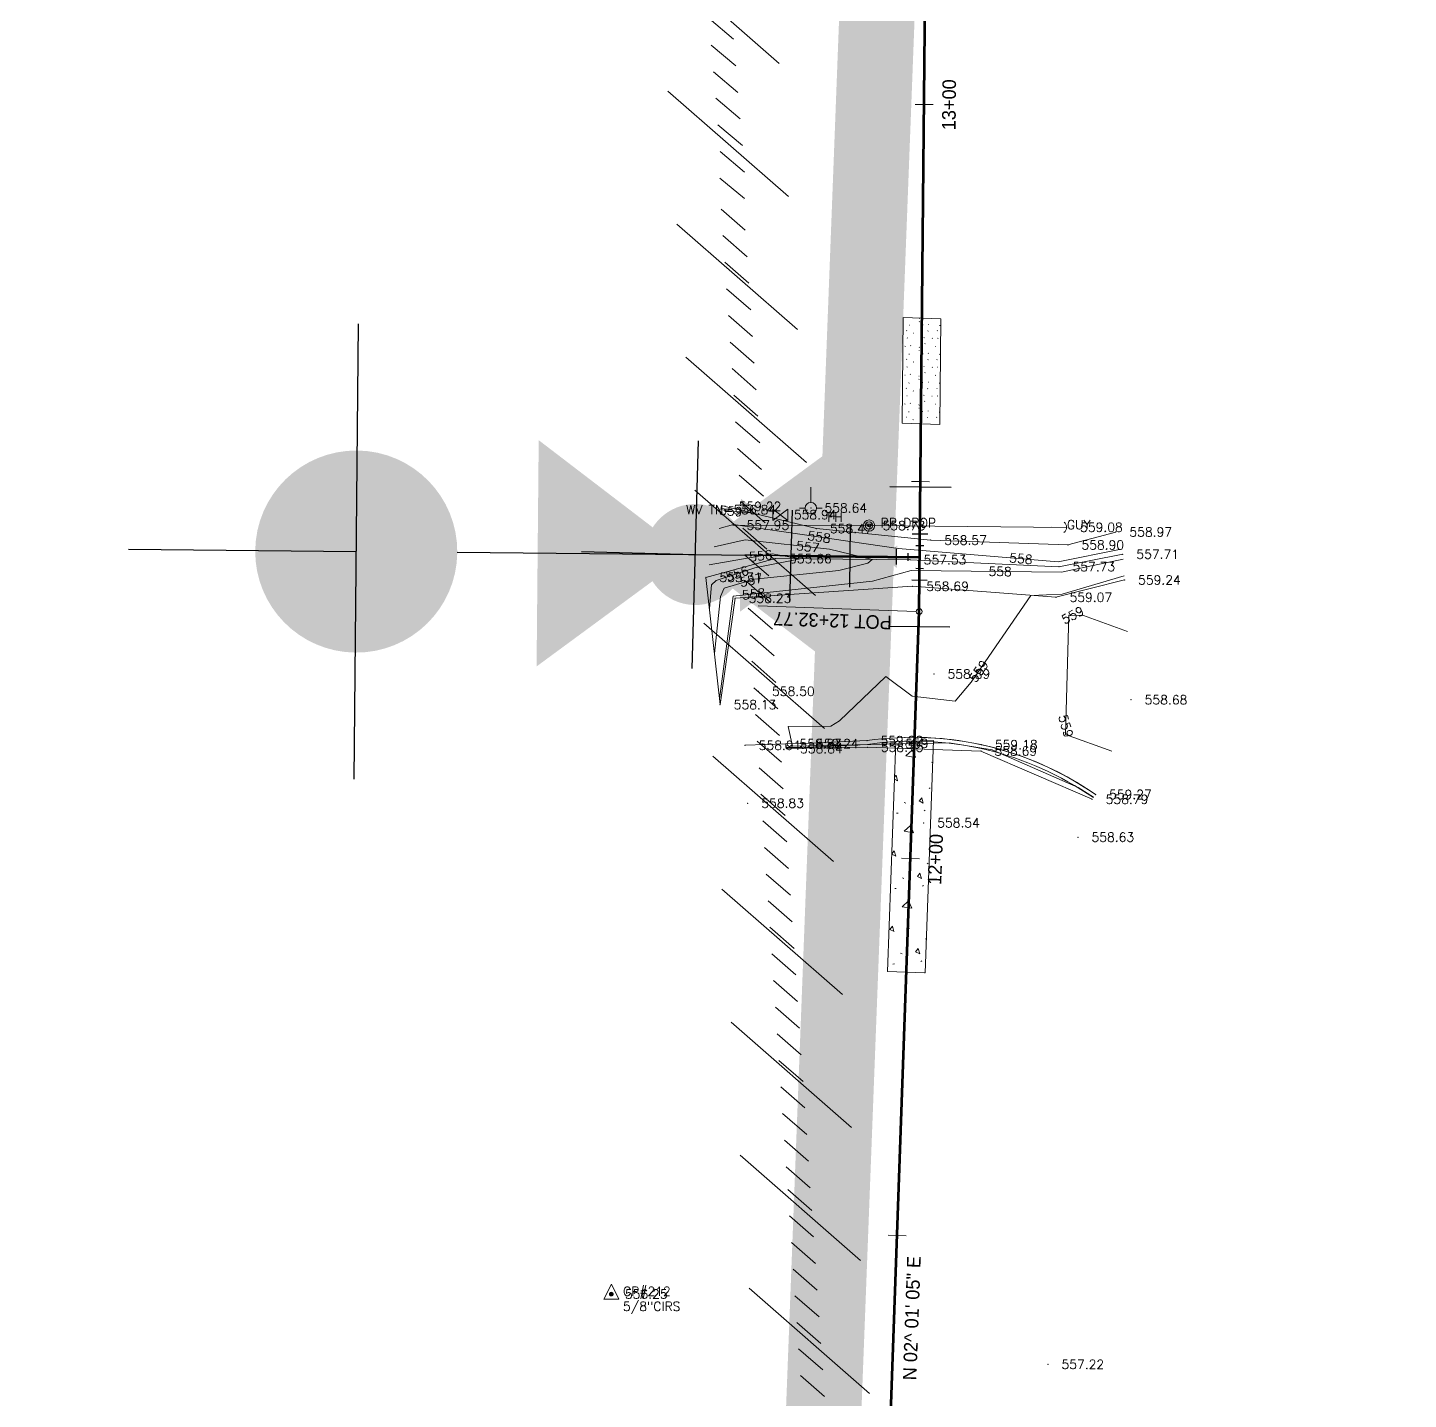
# Model space of a CAD drawing. Extents: x 2536931 to 2538613, y 7112513 to 7131087.
# Drawn here: x 2538101.3 to 2538284.4, y 7121627.3 to 7121809.2 of the extents above; entities that cross this region are included whole.
import ezdxf
from ezdxf.enums import TextEntityAlignment as Align

# ---------------------------------------------------------------- set-up
doc = ezdxf.new("R2010")
doc.units = 0
doc.header["$MEASUREMENT"] = 0
doc.linetypes.add('DGN Style 4', pattern=[1.5247442917175293, 0.7623721458587647, -0.3811860729293823, 0, -0.3811860729293823])
for name, color, linetype, lineweight in [('C-FIRE-HYDT-100SCALE', 7, 'Continuous', 30), ('C-FIRE-HYDT-200SCALE', 3, 'Continuous', 30), ('C-FIRE-HYDT-20SCALE', 30, 'Continuous', 30), ('C-FIRE-HYDT-40SCALE', 1, 'Continuous', 30), ('C-WATR-INST-100SCALE', 7, 'Continuous', 30), ('C-WATR-INST-200SCALE', 3, 'Continuous', 30), ('C-WATR-INST-20SCALE', 30, 'Continuous', 30), ('C-WATR-INST-40SCALE', 1, 'Continuous', 30), ('C-WATR-UGND', 4, 'Continuous', 53), ('C-WATR-UGND-ABANDON-100', 7, 'Continuous', 13), ('C-WATR-UGND-ABANDON-20', 7, 'Continuous', 13), ('CONCRETE REPAIR', 7, 'Continuous', 13), ('D_ALIGN_WL_20_SCALE', 7, 'Continuous', 30), ('D_ALIGN_WL_CENTERLINE', 7, 'DGN Style 4', 30), ('D_ALIGN_WL_POT_20_SCALE', 7, 'Continuous', 0), ('distance', 54, 'Continuous', 0), ('PT', 7, 'Continuous', 0), ('PTELEV', 5, 'Continuous', 0), ('V-CTRL', 2, 'Continuous', 0), ('V-CTRL-DESC', 54, 'Continuous', 0), ('V-POWR-LABL', 8, 'Continuous', 0), ('V-POWR-OVHD', 8, 'OVERHEAD_ELECTRIC', 0), ('V-POWR-POLE', 8, 'Continuous', 0), ('V-POWR-STRC', 8, 'Continuous', 0), ('V-PVMT-CONC', 8, 'Continuous', 0), ('V-ROAD-CURB-BACK', 8, 'Continuous', 0), ('V-ROAD-CURB-FACE', 54, 'Continuous', 0), ('V-TINN-BRKL', 100, 'Continuous', 0), ('V-TOPO-MINR', 8, 'Continuous', 0), ('V-WATR-LABL', 252, 'Continuous', 0), ('V-WATR-STRC', 252, 'WATER', 0)]:
    doc.layers.add(name, color=color, linetype=linetype, lineweight=lineweight)
doc.styles.add('L90', font='simplex.shx', dxfattribs={"height": 0.007499985})
doc.styles.add('PTXT', font='romans.shx')
doc.styles.add('ROMANS', font='romans.shx')
doc.styles.add('Style-BRIDGE', font='BRIDGE.shx')
doc.styles.add('Style-romans', font='romans.shx')
doc.linetypes.add('OVERHEAD_ELECTRIC', pattern='A,0.25,-0.08,["OHE",Style-romans,S=0.05,R=0,X=-0.065,Y=-0.025],-0.08', length=0.41)
doc.linetypes.add('WATER', pattern='A,0.7000000000000001,-0.07,["W",Style-romans,S=0.1,R=0,X=-0.051,Y=-0.051],-0.07', length=0.8400000000000001)

# ---------------------------------------------------------------- blocks, each defined once
blk = doc.blocks.new('CP')
blk.add_hatch(color=256).paths.add_polyline_path([(-0.0125, 1.530757942277972e-18, 1), (0.0125, -3.061515884555943e-18, 1)])
at = {"linetype": 'Continuous'}
for p, q in [((-0.04999999981373549, -0.03333333320915699), (0, 0.06666666641831398)), ((0, 0.06666666641831398), (0.04999999981373549, -0.03333333320915699)), ((0.04999999981373549, -0.03333333320915699), (-0.04999999981373549, -0.03333333320915699))]:
    blk.add_line(p, q, dxfattribs=at)
blk.add_circle((0, 0), 0.0125)
blk = doc.blocks.new('FH')
at = {"linetype": 'Continuous'}
for p, q in [((0, 0.03749999962747097), (0, 0.139512469060719)), ((-0.03750000009313226, 0), (-0.07500000018626451, 0)), ((0.03750000009313226, 0), (0.07500000018626451, 0))]:
    blk.add_line(p, q, dxfattribs=at)
blk.add_circle((0, 0), 0.0375, dxfattribs=at)
blk = doc.blocks.new('DG')
at = {"linetype": 'Continuous'}
blk.add_line((0, 0), (0, 0.09999999962747097), dxfattribs=at)
blk.add_arc((0, 0.04166666697710752), 0.0416666666666667, 216.8698976191636, 323.1301023808364, dxfattribs=at)
blk = doc.blocks.new('PP')
at = {"linetype": 'Continuous', "lineweight": 0}
for radius in [0.03750000000005172, 0.009302333985450635]:
    blk.add_circle((0, 0), radius, dxfattribs=at)
blk.add_circle((0, 0), 0.0242574245782209)
blk = doc.blocks.new('WTRVLV')
at = {"linetype": 'Continuous'}
for p, q in [((-0.04999999981373549, 0.03749999962747097), (-0.04999999981373549, -0.03749999962747097)), ((-0.04999999981373549, -0.03749999962747097), (0.04999999981373549, 0.03749999962747097)), ((0.04999999981373549, -0.03749999962747097), (-0.04999999981373549, 0.03749999962747097)), ((0.04999999981373549, 0.03749999962747097), (0.04999999981373549, -0.03749999962747097))]:
    blk.add_line(p, q, dxfattribs=at)
blk = doc.blocks.new('FHP40SC')
at = {"layer": 'C-FIRE-HYDT-40SCALE'}
h = blk.add_hatch(color=256, dxfattribs=at)
edge = h.paths.add_edge_path()
edge.add_arc((1.819618046283722e-05, 5.067160236649215e-05), 2.679330379298014, 0.0001726637961494825, 360.0001726637961)
for p, q in [((-1.862645149230957e-09, 6.039663467556238), (2.793967723846436e-09, -1.57160684466362e-09)), ((-6.039663473144174, -1.222360879182816e-09), (6.039663471281528, -1.455191522836685e-09))]:
    blk.add_line(p, q, dxfattribs=at)
blk = doc.blocks.new('FHP40SC_1')
at = {"layer": 'C-FIRE-HYDT-20SCALE'}
h = blk.add_hatch(color=256, dxfattribs=at)
edge = h.paths.add_edge_path()
edge.add_arc((1.819804310798645e-05, 5.067145684733987e-05), 2.679330379298014, 0.0001726637961494825, 360.0001726637961)
for p, q in [((-1.862645149230957e-09, 6.039663467381615), (3.725290298461914e-09, -1.80443748831749e-09)), ((-6.039663473144174, -1.33877620100975e-09), (6.039663473144174, -1.629814505577087e-09))]:
    blk.add_line(p, q, dxfattribs=at)
blk = doc.blocks.new('WVP40SC_1')
at = {"layer": 'C-WATR-INST-20SCALE', "extrusion": (0, 0, -1)}
blk.add_solid([(3.999999998137355, -3.000000000465661), (4, 2.999999999534339), (0, 2.328306436538696e-10)], dxfattribs=at)
at = {"layer": 'C-WATR-INST-20SCALE'}
blk.add_solid([(0, 2.328306436538696e-10), (4, -3.000000000698492), (4, 2.999999999534339)], dxfattribs=at)
blk = doc.blocks.new('TP20SC')
at = {"layer": 'C-WATR-INST-20SCALE'}
for p, q in [((-1.542857157997787, -0.5142857162863947), (-1.542857145890594, 0.5142857164610177)), ((-1.542857144027948, 1.746229827404022e-10), (0, -2.328306436538696e-10)), ((-0.5142857143655419, 1.542857152177021), (0.5142857199534774, 1.542857146530878)), ((-4.656612873077393e-09, 1.542857145890594), (0, -2.328306436538696e-10)), ((1.542857144959271, 4.074536263942719e-10), (0, -2.328306436538696e-10)), ((1.542857143096626, 0.5142857166938484), (1.54285713005811, -0.5142857170430943))]:
    blk.add_line(p, q, dxfattribs=at)
blk = doc.blocks.new('WVP40SC')
at = {"layer": 'C-WATR-INST-40SCALE', "extrusion": (0, 0, -1)}
blk.add_solid([(3.999999997206032, -2.999999999534339), (3.999999998137355, 3.000000000465661), (0, 0)], dxfattribs=at)
at = {"layer": 'C-WATR-INST-40SCALE'}
blk.add_solid([(0, 0), (4, -3), (3.999999998137355, 3)], dxfattribs=at)
blk = doc.blocks.new('TP20SC_1')
at = {"layer": 'C-WATR-INST-40SCALE'}
for p, q in [((-0.5142857125028968, 1.542857152177021), (0.5142857213504612, 1.542857146589085)), ((-3.725290298461914e-09, 1.542857145948801), (4.656612873077393e-10, -2.037268131971359e-10)), ((-1.542857157532126, -0.5142857162572909), (-1.542857145424932, 0.514285716577433)), ((-1.542857142630965, 1.746229827404022e-10), (4.656612873077393e-10, -2.037268131971359e-10)), ((1.542857144959271, 4.365574568510056e-10), (4.656612873077393e-10, -2.037268131971359e-10)), ((1.542857143096626, 0.5142857167229522), (1.542857130523771, -0.5142857169848867))]:
    blk.add_line(p, q, dxfattribs=at)
blk = doc.blocks.new('*U43')
at = {"layer": 'C-WATR-INST-200SCALE'}
for p, q in [((6.729864353488665, 9.234907546080649), (-1.40881955716759, 9.307300826534629)), ((2.660522398189642, 9.271104185841978), (2.495589021942578, -9.271232530474663)), ((-6.656915796804242, 4.151768044568598), (-6.729309506132267, -3.986963878385723)), ((6.564930977299809, -9.307429171167314), (-1.573752933356445, -9.235035889782012))]:
    blk.add_line(p, q, dxfattribs=at)
blk = doc.blocks.new('FHP40SC_2')
at = {"layer": 'C-FIRE-HYDT-200SCALE'}
h = blk.add_hatch(color=256, dxfattribs=at)
edge = h.paths.add_edge_path()
edge.add_arc((1.819699537009001e-05, 5.06722426507622e-05), 2.679330379298015, 0.0001726637961548984, 360.0001726637961)
for p, q in [((-1.164153218269348e-09, 6.039663468342042), (1.862645149230957e-09, -1.06228981167078e-09)), ((-6.039663471630774, -3.201421350240707e-10), (6.039663469418883, -2.91038304567337e-11))]:
    blk.add_line(p, q, dxfattribs=at)
blk = doc.blocks.new('WVP40SC_4')
at = {"layer": 'C-WATR-INST-200SCALE', "extrusion": (0, 0, -1)}
blk.add_solid([(3.999999997337, -2.999999999650754), (3.9999999992433, 2.999999999650754), (4.365574568510056e-11, -1.164153218269348e-10)], dxfattribs=at)
at = {"layer": 'C-WATR-INST-200SCALE'}
blk.add_solid([(-4.365574568510056e-11, -1.164153218269348e-10), (4.000000000145519, -2.999999999767169), (3.999999999374268, 2.999999999767169)], dxfattribs=at)
blk = doc.blocks.new('*U44')
at = {"layer": 'C-WATR-INST-200SCALE'}
blk.add_line((51.02336189779453, -17.31195489224046), (-8.620274994522333, -3.071526972576976), dxfattribs=at)
at = {"layer": 'C-FIRE-HYDT-200SCALE', "xscale": 5.000000000000001, "yscale": 5.000000000000001, "zscale": 5.000000000000001, "rotation": 76.57136199598206}
blk.add_blockref('FHP40SC_2', (-21.65044546406716, 0.03944574575871229), dxfattribs=at)
at = {"layer": 'C-WATR-INST-200SCALE', "xscale": 5, "yscale": 5, "zscale": 5.000000000000001, "rotation": 166.5915645900755}
blk.add_blockref('WVP40SC_4', (21.1986341602169, -10.18386060744524), dxfattribs=at)
blk = doc.blocks.new('*U42')
at = {"layer": 'C-WATR-INST-200SCALE'}
for name, p, rotation in [('*U44', (-3.222775993053801, 4.784330241382122), 12.87170734474856), ('*U43', (47.79694377584383, -0.7240028521046042), 359.9528765346479)]:
    blk.add_blockref(name, p, dxfattribs=dict(at, rotation=rotation))
blk = doc.blocks.new('FHP40SC_4')
at = {"layer": 'C-FIRE-HYDT-100SCALE'}
h = blk.add_hatch(color=256, dxfattribs=at)
edge = h.paths.add_edge_path()
edge.add_arc((1.81978102773428e-05, 5.067144229542464e-05), 2.679330379298015, 0.0001726637961491858, 360.0001726637961)
for p, q in [((-1.629814505577087e-09, 6.039663467352511), (3.026798367500305e-09, -1.789885573089123e-09)), ((-6.039663474308327, -1.469743438065052e-09), (6.039663472445682, -1.644366420805454e-09))]:
    blk.add_line(p, q, dxfattribs=at)
blk = doc.blocks.new('WVP40SC_7')
at = {"layer": 'C-WATR-INST-100SCALE', "extrusion": (0, 0, -1)}
blk.add_solid([(3.999999997671694, -2.999999999767169), (4.000000000465661, 3.000000000814907), (0, -2.328306436538696e-10)], dxfattribs=at)
at = {"layer": 'C-WATR-INST-100SCALE'}
blk.add_solid([(0, -2.328306436538696e-10), (3.999999998603016, -3.000000000116415), (3.999999999068677, 2.999999999883585)], dxfattribs=at)

msp = doc.modelspace()

# ---------------------------------------------------------------- hatches: boundary and pattern name
at = {"layer": 'CONCRETE REPAIR', "lineweight": 0}
h = msp.add_hatch(dxfattribs=at)
h.set_pattern_fill('CONCR3', color=256, style=0)
h.set_pattern_definition([(33.17322452750419, (2538216.574406648, 7121765.138094574), (-12.18454655582424, -7.58399506668166), [0.0518922200334501, -48.48023964422737]), (156.420149394012, (2538215.953273825, 7121765.947221182), (8.07252507938472, -3.872127101827201), [0.07091177617293196, -48.38467223457344]), (156.420149394012, (2538218.773681316, 7121764.809198323), (8.07252507938472, -3.872127101827201), [0.07086608850501064, -48.38471792224137]), (156.420149394012, (2538217.935591686, 7121764.159328881), (8.07252507938472, -3.872127101827201), [0.07082040666361639, -48.38476360408276]), (5.672844809665563, (2538218.125912875, 7121765.868429606), (-32.39832737003482, -3.643185477580428), [0.06514907904184065, -36.55963228388919]), (156.420149394012, (2538216.109027646, 7121764.241562814), (8.07252507938472, -3.872127101827201), [0.07086608850501064, -48.38471792224137]), (156.420149394012, (2538217.63446176, 7121763.067714864), (8.07252507938472, -3.872127101827201), [0.07080008827678114, -48.38478392246959]), (33.17322452750419, (2538215.419555071, 7121762.957892525), (-12.18454655582424, -7.58399506668166), [0.0518506026965936, -48.48028126156423]), (33.17322452750419, (2538215.422433412, 7121766.374680912), (-12.18454655582424, -7.58399506668166), [0.05191993836668145, -48.48021192589414]), (33.17322452750419, (2538216.188522246, 7121763.436050235), (-12.18454655582424, -7.58399506668166), [0.0518506026965936, -48.48028126156423]), (33.17322452750419, (2538217.801839746, 7121765.158151478), (-12.18454655582424, -7.58399506668166), [0.0518922200334501, -48.48023964422737]), (33.17322452750419, (2538217.157470349, 7121764.140080296), (-12.18454655582424, -7.58399506668166), [0.05187834326575975, -48.48025352099506]), (33.17322452750419, (2538218.301443371, 7121763.168643457), (-12.18454655582424, -7.58399506668166), [0.0518506026965936, -48.48028126156423]), (33.17322452750419, (2538216.657064016, 7121765.987690587), (-12.18454655582424, -7.58399506668166), [0.05191993836668145, -48.48021192589414])])
h.paths.add_polyline_path([(2538217.381654285, 7121770.729459312), (2538217.245582479, 7121756.726690145), (2538222.244270831, 7121756.567419015), (2538222.380342638, 7121770.570188181)])
at = {"layer": 'CONCRETE REPAIR', "linetype": 'Continuous', "lineweight": 0}
h = msp.add_hatch(dxfattribs=at)
h.set_pattern_fill('CONCR2', style=0)
h.set_pattern_definition([(152.8183682644156, (2538254.079644108, 7121738.415249585), (18.13249967266595, -10.43590953730287), [0.6155599584930781, -91.24487212770222]), (51.69726922590113, (2538253.532064827, 7121738.696445234), (-47.36072299014612, -58.88599467966169), [0.5530492494665268, -137.0635884912605]), (-74.33961645247165, (2538253.874853841, 7121739.13044888), (-0.2387616245272041, -9.997149237990454), [0.7439415867128298, -30.63158929425395]), (170.8847193536917, (2538256.437476225, 7121741.500333087), (64.06065291564884, -11.53281028558391), [1.280899122686873, -72.90219892531864]), (42.68312356436927, (2538255.17275282, 7121741.703254922), (-9.424392273123784, -9.777769088334246), [1.145481644332329, -113.9124993177135]), (-66.69349181238306, (2538256.014812774, 7121742.479826381), (8.946869024069375, -10.21652938764666), [1.044811367710422, -20.96482147935225]), (150.0780161139228, (2538251.038982497, 7121736.151703633), (8.946869024069375, -10.21652938764666), [1.280946622619382, -19.64023289121301]), (22.15721886337217, (2538249.928779117, 7121736.790665842), (-27.79565357031694, -9.339008789021829), [1.131261174213902, -48.97461125170539]), (-86.59332724557706, (2538250.976499424, 7121737.21732027), (6.79801440332454, -100.1908725295608), [1.045274116904012, -109.3378040158537]), (31.77672133245949, (2538251.998067486, 7121741.902693834), (-28.03441519484415, -19.33615802701229), [0.1601003591501281, -54.70882027505316]), (155.1065144378283, (2538250.126730148, 7121744.434345903), (27.31813032126254, -10.65528968695908), [0.218908656749796, -49.8869637691695]), (155.1065144378283, (2538258.766053881, 7121740.763775613), (27.31813032126254, -10.65528968695908), [0.218680274601986, -49.88719215131731]), (155.1065144378283, (2538256.143552135, 7121738.805582657), (27.31813032126254, -10.65528968695908), [0.218908656749796, -49.8869637691695]), (4.843185596955423, (2538254.180794422, 7121744.095453795), (9.18563064859658, -0.2193801496562083), [0.2009853850408034, -92.22408592274884]), (155.1065144378283, (2538250.511460188, 7121739.16215705), (27.31813032126254, -10.65528968695908), [0.218680274601986, -49.88719215131731]), (155.1065144378283, (2538255.152997484, 7121735.454027852), (27.31813032126254, -10.65528968695908), [0.218807135395535, -49.88706529052376]), (152.8183682644156, (2538257.484389492, 7121735.442609902), (18.13249967266595, -10.43590953730287), [0.6156681330067361, -91.24476395318857]), (51.69726922590113, (2538256.936713982, 7121735.723854967), (-47.36072299014612, -58.88599467966169), [0.5532699658746363, -137.0633677748524]), (-74.33961645247165, (2538257.2796398, 7121736.158031819), (-0.2387616245272041, -9.997149237990454), [0.7441444448872616, -30.63138643607952]), (152.8183682644156, (2538252.63080826, 7121744.219246808), (18.13249967266595, -10.43590953730287), [0.6155599584930781, -91.24487212770222]), (51.69726922590113, (2538252.083228979, 7121744.500442456), (-47.36072299014612, -58.88599467966169), [0.5530492494665264, -137.0635884912605]), (-74.33961645247165, (2538252.426017992, 7121744.934446102), (-0.2387616245272041, -9.997149237990454), [0.7439415867128306, -30.63158929425395]), (31.77672133245949, (2538258.25102407, 7121737.397112793), (-28.03441519484415, -19.33615802701229), [0.1601003591501281, -54.70882027505316]), (32.85605341462265, (2538257.853545099, 7121744.418104583), (-28.03441519484415, -19.33615802701229), [0.1602390791910638, -88.73932242703911])])
h.paths.add_polyline_path([(2538220.316265653, 7121683.840257814), (2538220.209298789, 7121683.859644488), (2538215.320218113, 7121684.040491128), (2538216.394393195, 7121714.525099752), (2538221.40249157, 7121714.666863738)])

# ---------------------------------------------------------------- linework, layer by layer
at = {"layer": 'C-WATR-UGND'}
for p, q in [((2538219.503026804, 7121731.753817371), (2538224.419569379, 7122237.701466552)), ((2538202.530706169, 7121739.146671323), (2538219.573257579, 7121738.981069976)), ((2538213.425363729, 7121559.272456246), (2538219.503026804, 7121731.753817371))]:
    msp.add_line(p, q, dxfattribs=at)
at = {"layer": 'C-WATR-UGND-ABANDON-100'}
for p, q in [((2538184.973056819, 7121818.385181503), (2538200.954726335, 7121804.435764323)), ((2538186.170572993, 7121800.74811953), (2538202.152242506, 7121786.798702355)), ((2538187.36808917, 7121783.111057554), (2538203.349758684, 7121769.161640381)), ((2538188.565605345, 7121765.473995583), (2538204.547274859, 7121751.524578413)), ((2538189.763121519, 7121747.836933614), (2538205.744791035, 7121733.887516435)), ((2538190.960637694, 7121730.199871639), (2538206.942307211, 7121716.250454459)), ((2538192.158153869, 7121712.562809671), (2538208.139823385, 7121698.613392494)), ((2538193.355670041, 7121694.925747699), (2538209.337339558, 7121680.976330519)), ((2538194.553186217, 7121677.288685721), (2538210.534855729, 7121663.339268553)), ((2538195.750702391, 7121659.651623752), (2538211.732371907, 7121645.702206578)), ((2538196.948218567, 7121642.014561782), (2538212.929888082, 7121628.065144606))]:
    msp.add_line(p, q, dxfattribs=at)
at = {"layer": 'C-WATR-UGND-ABANDON-20', "linetype": 'Continuous'}
for p, q in [((2538191.641953315, 7121810.375828329), (2538194.880734781, 7121807.635336654)), ((2538195.174354856, 7121804.112016168), (2538191.935573391, 7121806.852507843)), ((2538195.467974932, 7121800.588695682), (2538192.229193466, 7121803.329187356)), ((2538195.761595007, 7121797.065375196), (2538192.522813541, 7121799.805866871)), ((2538196.055215083, 7121793.542054709), (2538192.816433617, 7121796.282546385)), ((2538196.348835158, 7121790.018734223), (2538193.110053692, 7121792.759225897)), ((2538196.358201023, 7121786.513309917), (2538193.079056655, 7121789.205374593)), ((2538193.245444391, 7121785.120833264), (2538196.441778293, 7121782.330949828)), ((2538196.165377528, 7121786.325563544), (2538196.165377524, 7121786.32556355)), ((2538193.484947625, 7121781.593420869), (2538196.681281528, 7121778.803537433)), ((2538193.72445086, 7121778.066008475), (2538196.920784764, 7121775.276125038)), ((2538193.963954096, 7121774.538596079), (2538197.160287998, 7121771.748712644)), ((2538194.203457331, 7121771.011183685), (2538197.399791233, 7121768.221300249)), ((2538194.442960565, 7121767.48377129), (2538197.639294468, 7121764.693887854)), ((2538194.682463801, 7121763.956358895), (2538197.878797704, 7121761.166475458)), ((2538194.921967036, 7121760.4289465), (2538198.118300939, 7121757.639063065)), ((2538195.161470271, 7121756.901534106), (2538198.357804174, 7121754.11165067)), ((2538195.400973507, 7121753.37412171), (2538198.597307408, 7121750.584238276)), ((2538195.64047674, 7121749.846709317), (2538198.836810644, 7121747.056825881)), ((2538195.879979976, 7121746.319296921), (2538199.076313878, 7121743.529413486)), ((2538196.119483211, 7121742.791884527), (2538199.315817114, 7121740.002001091)), ((2538196.358986446, 7121739.264472132), (2538199.555320349, 7121736.474588697)), ((2538196.598489681, 7121735.737059737), (2538199.794823584, 7121732.947176301)), ((2538196.837992916, 7121732.209647343), (2538200.034326818, 7121729.419763908)), ((2538197.077496151, 7121728.682234948), (2538200.273830053, 7121725.892351512)), ((2538197.316999386, 7121725.154822553), (2538200.513333288, 7121722.364939118)), ((2538197.556502621, 7121721.627410159), (2538200.752836524, 7121718.837526724)), ((2538197.796005856, 7121718.099997764), (2538200.992339758, 7121715.310114329)), ((2538198.035509091, 7121714.572585369), (2538201.231842993, 7121711.782701934)), ((2538198.275012325, 7121711.045172974), (2538201.471346228, 7121708.255289539)), ((2538198.51451556, 7121707.51776058), (2538201.710849463, 7121704.727877145)), ((2538198.754018796, 7121703.990348184), (2538201.950352699, 7121701.200464751)), ((2538198.99352203, 7121700.46293579), (2538202.189855933, 7121697.673052357)), ((2538199.233025265, 7121696.935523396), (2538202.429359169, 7121694.145639962)), ((2538199.4725285, 7121693.408111002), (2538202.668862404, 7121690.618227566)), ((2538199.712031735, 7121689.880698608), (2538202.908365638, 7121687.090815173)), ((2538199.95153497, 7121686.353286214), (2538203.147868873, 7121683.563402778)), ((2538200.191038205, 7121682.825873818), (2538203.387372107, 7121680.035990384)), ((2538200.43054144, 7121679.298461424), (2538203.626875343, 7121676.508577989)), ((2538200.670044675, 7121675.77104903), (2538203.866378578, 7121672.981165595)), ((2538200.90954791, 7121672.243636634), (2538204.105881813, 7121669.453753199)), ((2538201.149051145, 7121668.71622424), (2538204.345385048, 7121665.926340805)), ((2538201.38855438, 7121665.188811847), (2538204.584888283, 7121662.398928411)), ((2538201.628057614, 7121661.661399452), (2538204.824391518, 7121658.871516017)), ((2538201.86756085, 7121658.133987057), (2538205.063894753, 7121655.344103622)), ((2538202.070814197, 7121655.140464333), (2538205.2671481, 7121652.350580896)), ((2538202.310317433, 7121651.613051937), (2538205.506651336, 7121648.823168502)), ((2538202.549820667, 7121648.085639544), (2538205.74615457, 7121645.295756108)), ((2538202.789323902, 7121644.558227149), (2538205.985657805, 7121641.768343713)), ((2538203.028827137, 7121641.030814755), (2538206.225161039, 7121638.240931319)), ((2538203.268330372, 7121637.503402361), (2538206.464664275, 7121634.713518926)), ((2538203.507833607, 7121633.975989966), (2538206.70416751, 7121631.186106531)), ((2538203.747336842, 7121630.448577571), (2538206.943670745, 7121627.658694137))]:
    msp.add_line(p, q, dxfattribs=at)
at = {"layer": 'CONCRETE REPAIR', "flags": 128}
for points in [[(2538217.245582479, 7121756.726690145), (2538222.244270831, 7121756.567419015), (2538222.380342638, 7121770.570188181), (2538217.381654285, 7121770.729459312)], [(2538220.316265653, 7121683.840257814), (2538220.209298789, 7121683.859644488), (2538215.320218113, 7121684.040491128), (2538216.394393195, 7121714.525099752), (2538221.40249157, 7121714.666863738)]]:
    msp.add_lwpolyline(points, close=True, dxfattribs=at)
at = {"layer": 'CONCRETE REPAIR', "lineweight": 0, "flags": 128}
msp.add_lwpolyline([(2538217.381654285, 7121770.729459312), (2538217.245582479, 7121756.726690145), (2538222.244270831, 7121756.567419015), (2538222.380342638, 7121770.570188181)], close=True, dxfattribs=at)
at = {"layer": 'D_ALIGN_WL_20_SCALE', "color": 30, "lineweight": 13}
for p, q in [((2538220.156279611, 7121798.978237285), (2538218.956336265, 7121798.989897726)), ((2538220.156279611, 7121798.978237285), (2538221.356222957, 7121798.966576844)), ((2538219.670427914, 7121748.98059786), (2538218.470484567, 7121748.992258301)), ((2538219.670427914, 7121748.98059786), (2538220.87037126, 7121748.968937419)), ((2538218.34895366, 7121699.001737721), (2538217.149697939, 7121699.04399546)), ((2538218.34895366, 7121699.001737721), (2538219.54820938, 7121698.959479983)), ((2538216.588214559, 7121649.032749359), (2538215.388958838, 7121649.075007097)), ((2538216.588214559, 7121649.032749359), (2538217.78747028, 7121648.990491621))]:
    msp.add_line(p, q, dxfattribs=at)
at = {"layer": 'D_ALIGN_WL_CENTERLINE', "color": 30, "lineweight": 13}
for p, q in [((2538219.5030268, 7121731.7538174), (2538224.4195694, 7122237.7014666)), ((2538213.4253637, 7121559.2724562), (2538219.5030268, 7121731.7538174))]:
    msp.add_line(p, q, dxfattribs=at)
at = {"layer": 'D_ALIGN_WL_POT_20_SCALE', "color": 30, "lineweight": 13}
msp.add_line((2538219.103274893, 7121731.767903313), (2538198.163661501, 7121732.505744867), dxfattribs=at)
msp.add_circle((2538219.5030268, 7121731.7538174), 0.4, dxfattribs=at)
at = {"layer": 'distance', "color": 7, "linetype": 'Continuous', "lineweight": 0, "const_width": 10}
msp.add_lwpolyline([(2538201.576477266, 7121487.977752408), (2538232.633022452, 7122301.230520007), (2538462.451899583, 7122316.75061875)], dxfattribs=at)
at = {"layer": 'PT'}
for p in [(2538193.762, 7121745.684, 559.2199999997392), (2538201.084, 7121744.589, 558.9389999997802), (2538205.137, 7121745.473, 558.6409999998286), (2538194.813, 7121743.206, 557.9520000000484), (2538205.866, 7121742.755, 558.464999999851), (2538212.85, 7121743.151, 558.780999999959), (2538239.039, 7121742.917, 559.0779999997467), (2538221.024, 7121741.218, 558.5679999999702), (2538245.576, 7121742.295, 558.972000000067), (2538200.447, 7121738.775, 555.6589999999851), (2538239.218, 7121740.587, 558.902999999933), (2538246.499, 7121739.35, 557.710999999661), (2538218.302, 7121738.616, 557.5259999996051), (2538238.031, 7121737.701, 557.7299999999814), (2538191.214, 7121736.27, 555.311999999918), (2538246.727, 7121735.94, 559.2379999998957), (2538195.092, 7121733.518, 558.2299999999814), (2538218.637, 7121735.099, 558.686999999918), (2538237.634, 7121733.64, 559.0659999996424), (2538221.465, 7121723.469, 558.8899999996647), (2538221.465, 7121723.469, 558.8899999996647), (2538221.465, 7121723.469, 558.8899999996647), (2538198.187, 7121721.173, 558.5019999998622), (2538193.108, 7121719.405, 558.1299999998882), (2538247.598, 7121720.049, 558.6850000000559), (2538196.421, 7121714.014, 558.9129999997094), (2538201.818, 7121714.208, 558.8299999996088), (2538201.904, 7121713.571, 558.8389999996871), (2538204.019, 7121714.243, 559.2399999997579), (2538212.583, 7121714.638, 559.222000000067), (2538212.618, 7121713.765, 558.7509999996983), (2538227.679, 7121713.26, 558.6899999999441), (2538227.745, 7121714.093, 559.1769999996759), (2538196.765, 7121706.338, 558.8270000000484), (2538242.429, 7121706.859, 558.7889999998733), (2538242.881, 7121707.49, 559.2659999998286), (2538220.089, 7121703.733, 558.5379999997094), (2538240.55, 7121701.833, 558.6310000000522), (2538178.69, 7121641.25, 556.25), (2538236.571, 7121631.935, 557.214999999851)]:
    msp.add_point(p, dxfattribs=at)
at = {"layer": 'V-POWR-OVHD', "flags": 128}
msp.add_lwpolyline([(2538194.813, 7121743.206), (2538212.85, 7121743.151)], dxfattribs=at)
at = {"layer": 'V-POWR-STRC', "flags": 128}
msp.add_lwpolyline([(2538239.038999995, 7121742.916999999), (2538212.85, 7121743.151)], dxfattribs=at)
at = {"layer": 'V-PVMT-CONC', "flags": 128}
msp.add_lwpolyline([(2538196.421, 7121714.014), (2538201.818, 7121714.208)], dxfattribs=at)
at = {"layer": 'V-ROAD-CURB-BACK', "flags": 128}
msp.add_lwpolyline([(2538201.818, 7121714.208), (2538204.019, 7121714.243), (2538212.583, 7121714.638, -0.1899496405619286), (2538242.881, 7121707.49)], format="xyb", dxfattribs=at)
at = {"layer": 'V-ROAD-CURB-FACE', "flags": 128}
msp.add_lwpolyline([(2538242.595750495, 7121707.079350856, 0.1901000551554087), (2538212.630515453, 7121714.139660013), (2538204.034497075, 7121713.743183219), (2538201.825949926, 7121713.708063205), (2538201.818, 7121714.208)], format="xyb", dxfattribs=at)
at = {"layer": 'V-TINN-BRKL', "extrusion": (-0.01828096254412499, 0.1627816437733199, 0.9864927485080245), "elevation": 1113435.16929887, "flags": 128}
msp.add_lwpolyline([(-3317135.273538503, -6702103.21834694), (-3317135.273538503, -6702120.421735706)], dxfattribs=at)
at = {"layer": 'V-TINN-BRKL', "extrusion": (0.01535725501563375, 0.0005520302896114412, 0.999881918018795), "elevation": 43469.97856918971, "flags": 128}
msp.add_lwpolyline([(2537888.509063302, 7121691.102378184), (2537893.906701488, 7121691.296378214)], dxfattribs=at)
at = {"layer": 'V-TINN-BRKL', "extrusion": (-0.001873159974196433, 0.01387445236701311, 0.9999019906186939), "elevation": 94614.2017278836, "flags": 128}
msp.add_lwpolyline([(2538198.411087231, 7121086.926895656), (2538198.497103941, 7121086.289834335)], dxfattribs=at)
at = {"layer": 'V-TINN-BRKL'}
for points in [[(2538193.762, 7121745.684, 559.2199999997392), (2538205.866, 7121742.755, 558.464999999851), (2538221.024, 7121741.218, 558.5679999999702), (2538239.218, 7121740.587, 558.902999999933), (2538245.576, 7121742.295, 558.972000000067)], [(2538246.499, 7121739.35, 557.710999999661), (2538238.031, 7121737.701, 557.7299999999814), (2538218.302, 7121738.616, 557.5259999996051), (2538200.447, 7121738.775, 555.6589999999851), (2538191.214, 7121736.27, 555.311999999918)], [(2538246.727, 7121735.94, 559.2379999998957), (2538237.634, 7121733.64, 559.0659999996424), (2538218.637, 7121735.099, 558.686999999918), (2538195.092, 7121733.518, 558.2299999999814), (2538193.108, 7121719.405, 558.1299999998882)], [(2538201.818, 7121714.208, 558.8299999996088), (2538204.019, 7121714.243, 559.2399999997579), (2538212.583, 7121714.638, 559.222000000067), (2538213.591076378, 7121714.771600285, 559.219000000041), (2538214.602063726, 7121714.881015106, 559.2160000000149), (2538215.615381878, 7121714.966181676, 559.2129999999888), (2538216.63044933, 7121715.02705112, 559.2099999999627), (2538217.646683574, 7121715.063588508, 559.2069999999367), (2538218.663501434, 7121715.075772873, 559.2039999999106), (2538219.6803194, 7121715.063597222, 559.2009999998845), (2538220.696553957, 7121715.027068543, 559.1979999998584), (2538221.71162193, 7121714.966207798, 559.1949999998324), (2538222.724940812, 7121714.881049912, 559.1919999998063), (2538223.735929098, 7121714.771643755, 559.1889999997802), (2538224.744006621, 7121714.63805211, 559.1859999997541), (2538225.748594886, 7121714.480351639, 559.182999999728), (2538226.749117399, 7121714.298632842, 559.179999999702), (2538227.745, 7121714.093, 559.1769999996759), (2538228.824100353, 7121713.841872173, 559.1829333333299), (2538229.896279228, 7121713.562667559, 559.1888666665182), (2538230.960806237, 7121713.255576356, 559.1947999997064), (2538232.0169562, 7121712.920807761, 559.2007333333604), (2538233.06400965, 7121712.558589826, 559.2066666665487), (2538234.101253311, 7121712.1691693, 559.212599999737), (2538235.127980592, 7121711.752811464, 559.2185333329253), (2538236.143492068, 7121711.309799952, 559.2244666665792), (2538237.147095949, 7121710.840436547, 559.2303999997675), (2538238.138108565, 7121710.345040993, 559.2363333329558), (2538239.115854815, 7121709.823950762, 559.2422666666098), (2538240.079668639, 7121709.27752083, 559.2481999997981), (2538241.028893468, 7121708.706123438, 559.254133333452), (2538241.962882672, 7121708.110147831, 559.2600666666403), (2538242.881, 7121707.49, 559.2659999998286)], [(2538201.904, 7121713.571, 558.8389999996871), (2538212.618, 7121713.765, 558.7509999996983), (2538227.679, 7121713.26, 558.6899999999441), (2538242.429, 7121706.859, 558.7889999998733)]]:
    msp.add_polyline3d(points, dxfattribs=at)
at = {"layer": 'V-TOPO-MINR', "flags": 128}
for points, elevation in [([(2538193.6185609, 7121745.154040942), (2538197.288993378, 7121744.830516556)], 559), ([(2538192.966564995, 7121742.745136132), (2538194.88622994, 7121743.301193764), (2538216.710792504, 7121740.111371634), (2538237.935803059, 7121738.360827187), (2538246.287463917, 7121740.024944482)], 558), ([(2538192.314569089, 7121740.336231322), (2538196.408658501, 7121741.281793351), (2538207.601349886, 7121740.017271398), (2538213.271614354, 7121738.660795932), (2538212.705883475, 7121738.160462208), (2538208.855012554, 7121737.210815474), (2538197.653901984, 7121736.033017502), (2538193.639852375, 7121734.870050659), (2538193.169714197, 7121733.751451444), (2538192.348518097, 7121726.167757276)], 557), ([(2538191.662573183, 7121737.927326513), (2538199.995352077, 7121739.418427277), (2538203.708143546, 7121738.745959292), (2538197.728114997, 7121737.546137109), (2538192.567494079, 7121735.872518923), (2538191.948170722, 7121735.298152261), (2538191.67641022, 7121732.152498228)], 556), ([(2538193.020625975, 7121720.183016325), (2538194.834284461, 7121733.793374881), (2538213.301206288, 7121735.781466565), (2538218.438770026, 7121737.180118865), (2538238.377323801, 7121736.985737905), (2538246.542151277, 7121738.704623439)], 558), ([(2538242.628941299, 7121707.138121589), (2538240.58654355, 7121708.404723847), (2538229.186573755, 7121713.410129977), (2538223.456345433, 7121714.337070893), (2538202.722992711, 7121713.912626888), (2538202.122414634, 7121716.496658538), (2538207.783124415, 7121716.548636725), (2538208.939789154, 7121717.24876473), (2538215.095127103, 7121723.128358881), (2538218.551924366, 7121720.534491883), (2538224.265572015, 7121719.847997061), (2538226.393652824, 7121722.390178134), (2538234.325815303, 7121733.894073879), (2538238.474789074, 7121734.053544508), (2538246.691463654, 7121736.471486572)], 559), ([(2538245.040590361, 7121713.239903613), (2538238.917878178, 7121715.450038047), (2538239.360047244, 7121731.285653545), (2538241.281662127, 7121731.22258983), (2538247.101860759, 7121729.100835443)], 559)]:
    msp.add_lwpolyline(points, dxfattribs=dict(at, elevation=elevation))

# ---------------------------------------------------------------- block references
at = {"layer": 'C-FIRE-HYDT-100SCALE', "xscale": 2.500000000000001, "yscale": 2.500000000000001, "zscale": 2.500000000000001, "rotation": 88.48147940024236}
msp.add_blockref('FHP40SC_4', (2538189.820485491, 7121739.314779909), dxfattribs=at)
at = {"layer": 'C-FIRE-HYDT-20SCALE', "xscale": 0.5000000000000002, "yscale": 0.5000000000000002, "zscale": 0.5000000000000002, "rotation": 88.48147940024236}
msp.add_blockref('FHP40SC_1', (2538202.530731254, 7121739.146661556), dxfattribs=at)
at = {"layer": 'C-FIRE-HYDT-40SCALE', "rotation": 88.48147940024236}
msp.add_blockref('FHP40SC', (2538202.53075634, 7121739.14665179), dxfattribs=at)
at = {"layer": 'C-WATR-INST-100SCALE', "xscale": 2.5, "yscale": 2.5, "zscale": 2.5, "rotation": 359.4432462267879}
msp.add_blockref('WVP40SC_7', (2538205.794192055, 7121739.114967944), dxfattribs=at)
at = {"layer": 'C-WATR-INST-200SCALE'}
msp.add_blockref('*U42', (2538169.198259017, 7121739.707257346), dxfattribs=at)
at = {"layer": 'C-WATR-INST-20SCALE', "xscale": 0.4999999999999999, "yscale": 0.4999999999999999, "zscale": 0.4999999999999999, "rotation": 359.4432462267879}
msp.add_blockref('WVP40SC_1', (2538214.573493637, 7121739.029655146), dxfattribs=at)
at = {"layer": 'C-WATR-INST-20SCALE', "rotation": 89.44298995596925}
msp.add_blockref('TP20SC', (2538219.573257579, 7121738.981069976), dxfattribs=at)
at = {"layer": 'C-WATR-INST-40SCALE', "rotation": 359.4432462036571}
msp.add_blockref('WVP40SC', (2538211.05196933, 7121739.063875532), dxfattribs=at)
at = {"layer": 'C-WATR-INST-40SCALE', "xscale": 1.99999999899044, "yscale": 1.99999999899044, "zscale": 1.99999999899044, "rotation": 89.44298995596925}
msp.add_blockref('TP20SC_1', (2538219.573257578, 7121738.981069976), dxfattribs=at)
at = {"layer": 'V-CTRL', "xscale": 20, "yscale": 20, "zscale": 20}
msp.add_blockref('CP', (2538178.69, 7121641.25), dxfattribs=at)
at = {"layer": 'V-POWR-POLE', "xscale": 20, "yscale": 20, "zscale": 20}
msp.add_blockref('PP', (2538212.85, 7121743.151), dxfattribs=at)
at = {"layer": 'V-POWR-STRC', "xscale": 20, "yscale": 20, "zscale": 20, "rotation": 89.48807302336851}
msp.add_blockref('DG', (2538239.039000001, 7121742.916999999), dxfattribs=at)
at = {"layer": 'V-WATR-STRC', "xscale": 20, "yscale": 20, "zscale": 20}
for name, p in [('FH', (2538205.137, 7121745.473)), ('WTRVLV', (2538201.084, 7121744.589))]:
    msp.add_blockref(name, p, dxfattribs=at)

# ---------------------------------------------------------------- texts
at = {"layer": 'D_ALIGN_WL_20_SCALE', "color": 30, "lineweight": 13, "char_height": 1.8, "attachment_point": 2, "line_spacing_factor": 0.7228915662650602, "style": 'L90'}
for s, insert, rotation in [('\\FBRIDGE.shx;13+00', (2538222.556166304, 7121798.954916405), 89.44324620370728), ('\\FBRIDGE.shx;12+00', (2538220.747465101, 7121698.917222246), 87.86361342181982), ('\\FBRIDGE.shx;N 02^  01\' 05" E', (2538217.623963581, 7121638.097796962), 87.98192437188146)]:
    msp.add_mtext(s, dxfattribs=dict(at, insert=insert, rotation=rotation))
at = {"layer": 'D_ALIGN_WL_POT_20_SCALE', "color": 30, "lineweight": 13, "style": 'Style-BRIDGE'}
msp.add_text('POT 12+32.77', height=1.8, rotation=177.9819243718815, dxfattribs=at).set_placement((2538207.976855253, 7121729.652299223), align=Align.TOP_CENTER)
at = {"layer": 'PTELEV', "style": 'PTXT'}
for s, p in [('559.22', (2538195.562000005, 7121745.083999999, 559.2199999997392)), ('558.94', (2538202.883999998, 7121743.989, 558.9389999997802)), ('558.64', (2538206.936999999, 7121744.873000003, 558.6409999998286)), ('557.95', (2538196.612999998, 7121742.605999999, 557.9520000000484)), ('558.47', (2538207.666000003, 7121742.155000001, 558.464999999851)), ('558.78', (2538214.649999999, 7121742.550999999, 558.780999999959)), ('559.08', (2538240.838999997, 7121742.316999994, 559.0779999997467)), ('558.97', (2538247.375999998, 7121741.694999992, 558.972000000067)), ('558.57', (2538222.823999999, 7121740.618000001, 558.5679999999702)), ('558.90', (2538241.017999999, 7121739.987000003, 558.902999999933)), ('555.66', (2538202.247000003, 7121738.174999997, 555.6589999999851)), ('557.53', (2538220.101999998, 7121738.016000003, 557.5259999996051)), ('557.71', (2538248.299000004, 7121738.75, 557.710999999661)), ('557.73', (2538239.831000002, 7121737.101000004, 557.7299999999814)), ('555.31', (2538193.013999999, 7121735.670000002, 555.311999999918)), ('558.69', (2538220.436999999, 7121734.498999998, 558.686999999918)), ('559.24', (2538248.526999999, 7121735.339999996, 559.2379999998957)), ('558.23', (2538196.892000005, 7121732.917999998, 558.2299999999814)), ('559.07', (2538239.433999998, 7121733.039999999, 559.0659999996424)), ('558.89', (2538223.264999998, 7121722.869000003, 558.8899999996647)), ('558.50', (2538199.986999998, 7121720.572999999, 558.5019999998622)), ('558.68', (2538249.397999998, 7121719.449000001, 558.6850000000559)), ('558.13', (2538194.907999998, 7121718.805000007, 558.1299999998882)), ('559.22', (2538214.383000003, 7121714.038000003, 559.222000000067)), ('558.91', (2538198.221000005, 7121713.414000005, 558.9129999997094)), ('558.83', (2538203.617999999, 7121713.608000003, 558.8299999996088)), ('558.84', (2538203.703999998, 7121712.971000001, 558.8389999996871)), ('559.24', (2538205.818999998, 7121713.642999999, 559.2399999997579)), ('558.75', (2538214.417999998, 7121713.164999999, 558.7509999996983)), ('558.69', (2538229.478999998, 7121712.660000004, 558.6899999999441)), ('559.18', (2538229.544999998, 7121713.493000001, 559.1769999996759)), ('559.27', (2538244.680999998, 7121706.889999993, 559.2659999998286)), ('558.83', (2538198.565000003, 7121705.737999998, 558.8270000000484)), ('558.79', (2538244.229000002, 7121706.258999996, 558.7889999998733)), ('558.54', (2538221.888999999, 7121703.133000001, 558.5379999997094)), ('558.63', (2538242.350000001, 7121701.233000003, 558.6310000000522)), ('556.25', (2538180.489999998, 7121640.649999999, 556.25)), ('557.22', (2538238.370999999, 7121631.335000001, 557.214999999851))]:
    msp.add_text(s, height=1.2, dxfattribs=at).set_placement(p)
at = {"layer": 'V-CTRL-DESC', "insert": (2538180.2356, 7121642.216), "char_height": 1.2, "attachment_point": 1, "style": 'ROMANS'}
msp.add_mtext('CP#212^J5/8"CIRS ', dxfattribs=at)
at = {"layer": 'V-POWR-LABL', "char_height": 1.2, "attachment_point": 1, "style": 'ROMANS'}
for s, insert in [('PP DROP', (2538214.3956, 7121744.117)), ('GUY', (2538239.088024459, 7121743.858868668))]:
    msp.add_mtext(s, dxfattribs=dict(at, insert=insert))
at = {"layer": 'V-TOPO-MINR', "char_height": 1.2, "attachment_point": 5, "style": 'ROMANS'}
for s, insert, rotation in [('559', (2538194.53616902, 7121745.073159846), 354.9627736488369), ('557', (2538204.729085396, 7121740.341772572), 353.5541996131021), ('558', (2538206.234069578, 7121741.642622606), 351.6846728069783), ('556', (2538198.495240966, 7121739.149991399), 6.153034412120079), ('558', (2538233.001413384, 7121738.767793695), 355.2851701064313), ('556', (2538195.363309443, 7121736.77921746), 17.923658716368895), ('558', (2538230.243473364, 7121737.065034812), 359.44144113657865), ('557', (2538197.226181896, 7121735.909096692), 11.979613916434227), ('558', (2538197.565869053, 7121734.087448829), 6.144620581900112), ('559', (2538239.860128947, 7121731.269241823), 27.698785214438132), ('559', (2538227.402057024, 7121723.852651554), 54.62495340915249), ('559', (2538238.948798021, 7121716.557385406), 286.63924150075115), ('559', (2538219.201487323, 7121714.249967325), 1.1727699877597482)]:
    msp.add_mtext(s, dxfattribs=dict(at, insert=insert, rotation=rotation))
at = {"layer": 'V-WATR-LABL', "char_height": 1.2, "attachment_point": 1, "style": 'ROMANS'}
for s, insert in [('WV TN=556.84', (2538188.595825519, 7121745.857752345)), ('FH', (2538207.299390844, 7121744.860257309))]:
    msp.add_mtext(s, dxfattribs=dict(at, insert=insert))

doc.saveas('drawing.dxf')
